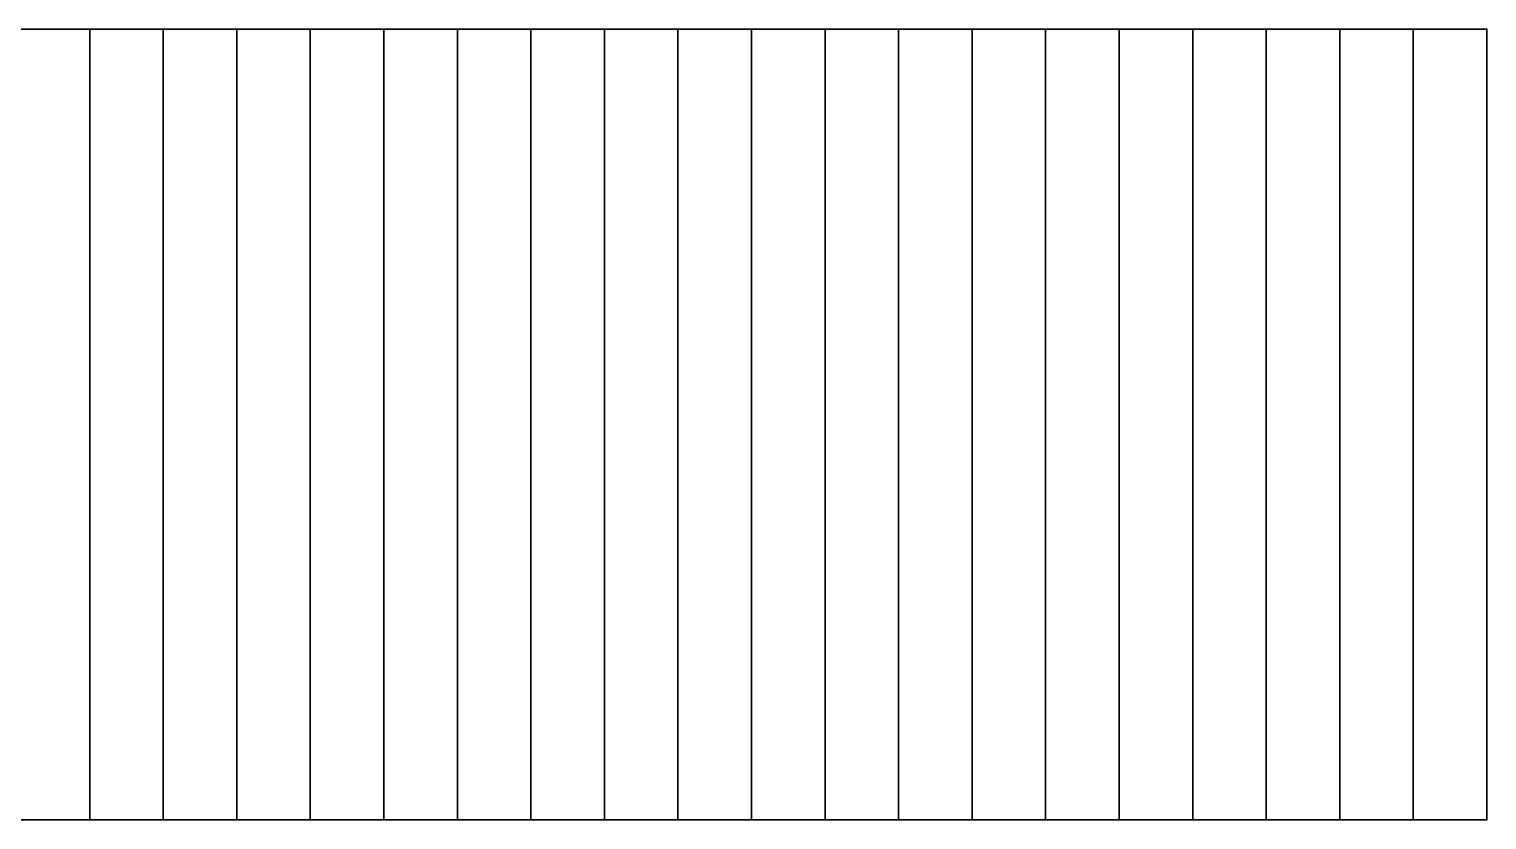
# Model space of a CAD drawing. Header units: millimetres. Extents: x -164500 to 426394, y -51911 to 102118.
# Drawn here: x 327907 to 367554, y -44130 to -22630 of the extents above; entities that cross this region are included whole.
import ezdxf

# ---------------------------------------------------------------- set-up
doc = ezdxf.new("R2010")
doc.units = ezdxf.units.MM
doc.layers.add('7.5) НЗ Линолеум Темпо ПЛЮС', color=134, linetype='Continuous', lineweight=30)

msp = doc.modelspace()

# ---------------------------------------------------------------- linework, layer by layer
at = {"layer": '7.5) НЗ Линолеум Темпо ПЛЮС', "color": 6}
for points in [[(327553.828, -44130.01), (329553.828, -44130.01), (329553.828, -22630.01), (327553.828, -22630.01)], [(329553.828, -44129.952), (331553.828, -44129.952), (331553.828, -22629.952), (329553.828, -22629.952)], [(331553.828, -44130.01), (333553.828, -44130.01), (333553.828, -22630.01), (331553.828, -22630.01)], [(333553.828, -44129.952), (335553.828, -44129.952), (335553.828, -22629.952), (333553.828, -22629.952)], [(335553.828, -44130.01), (337553.828, -44130.01), (337553.828, -22630.01), (335553.828, -22630.01)], [(337553.828, -44129.952), (339553.828, -44129.952), (339553.828, -22629.952), (337553.828, -22629.952)], [(339553.828, -44130.01), (341553.828, -44130.01), (341553.828, -22630.01), (339553.828, -22630.01)], [(341553.828, -44129.952), (343553.828, -44129.952), (343553.828, -22629.952), (341553.828, -22629.952)], [(343553.828, -44130.01), (345553.828, -44130.01), (345553.828, -22630.01), (343553.828, -22630.01)], [(345553.828, -44129.952), (347553.828, -44129.952), (347553.828, -22629.952), (345553.828, -22629.952)], [(347553.828, -44130.01), (349553.828, -44130.01), (349553.828, -22630.01), (347553.828, -22630.01)], [(349553.828, -44129.952), (351553.828, -44129.952), (351553.828, -22629.952), (349553.828, -22629.952)], [(351553.828, -44130.01), (353553.828, -44130.01), (353553.828, -22630.01), (351553.828, -22630.01)], [(353553.828, -44129.952), (355553.828, -44129.952), (355553.828, -22629.952), (353553.828, -22629.952)], [(355553.828, -44130.01), (357553.828, -44130.01), (357553.828, -22630.01), (355553.828, -22630.01)], [(357553.828, -44129.952), (359553.828, -44129.952), (359553.828, -22629.952), (357553.828, -22629.952)], [(359553.828, -44130.01), (361553.828, -44130.01), (361553.828, -22630.01), (359553.828, -22630.01)], [(361553.828, -44129.952), (363553.828, -44129.952), (363553.828, -22629.952), (361553.828, -22629.952)], [(363553.828, -44130.01), (365553.828, -44130.01), (365553.828, -22630.01), (363553.828, -22630.01)], [(365553.828, -44129.952), (367553.828, -44129.952), (367553.828, -22629.952), (365553.828, -22629.952)]]:
    msp.add_lwpolyline(points, close=True, dxfattribs=at)

doc.saveas('drawing.dxf')
